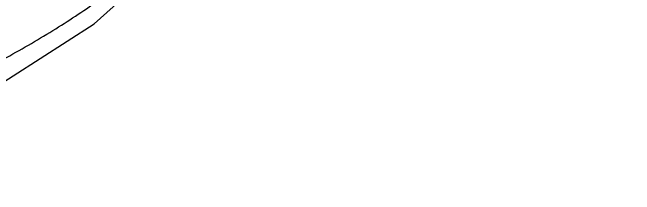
# Model space of a CAD drawing. Header units: millimetres. Extents: x 4911 to 5491, y 411 to 814.
# Drawn here: x 5089.87 to 5098.83, y 440.36 to 442.98 of the extents above; entities that cross this region are included whole.
import ezdxf

# ---------------------------------------------------------------- set-up
doc = ezdxf.new("R2010")
doc.units = ezdxf.units.MM

# ---------------------------------------------------------------- blocks, each defined once
blk = doc.blocks.new('*u43')
at = {"color": 7, "linetype": 'Continuous'}
blk.add_lwpolyline([(0.9471350232997793, 20.83534253489995), (3.264178070299749, 21.69121352989987), (5.84810405889948, 22.92075167889993), (8.075534588198934, 24.34112894569989), (9.773466182699849, 25.87399798189995), (10.88045509009953, 27.44363559379997), (11.39271247579927, 28.9966101954999)], dxfattribs=at)
for points, start_tangent, end_tangent in [([(19.19422278159982, 48.25656090219991), (16.7014683084999, 47.15183526559997), (13.3353050338992, 45.12007246569988), (10.26139048909954, 42.6095292629999), (7.540251771799376, 39.68022193029992), (5.216542062499684, 36.37353890039992), (3.382076905500071, 32.81510825909993), (2.07783598629976, 29.10144018979997), (1.323804601499432, 25.28494466689995), (1.241633871499289, 24.51331194839986)], (-0.9346124000664934, -0.3556679092101916), (-0.09078200009603367, -0.9958707890376963)), ([(1.150141125099253, 21.49340109529999), (2.702536367100038, 22.03577455239997), (4.013400293999439, 22.56224418979991), (5.183099667399802, 23.09416725029996), (6.27432604689966, 23.65438637009993), (7.285472933699566, 24.24306558839999), (8.197009167899523, 24.85008717629989), (9.001470392498959, 25.47074445219994), (9.696837872399556, 26.10180925149996), (10.28009814609959, 26.73880073299995), (10.74713863029956, 27.3761544166), (11.09450230770017, 28.00886837789994), (11.32025220639935, 28.63742297459999), (11.39266207330002, 28.9965572509999)], (0.9514464907046659, 0.3078141896108366), (0.1412221391977464, 0.989977932784571))]:
    blk.add_spline(points, degree=3, dxfattribs=dict(at, start_tangent=start_tangent, end_tangent=end_tangent))

msp = doc.modelspace()

# ---------------------------------------------------------------- block references
at = {"xscale": 0.7, "yscale": 0.7, "zscale": 0.7}
msp.add_blockref('*u43', (5085.394733852706, 425.7731495479993), dxfattribs=at)

doc.saveas('drawing.dxf')
